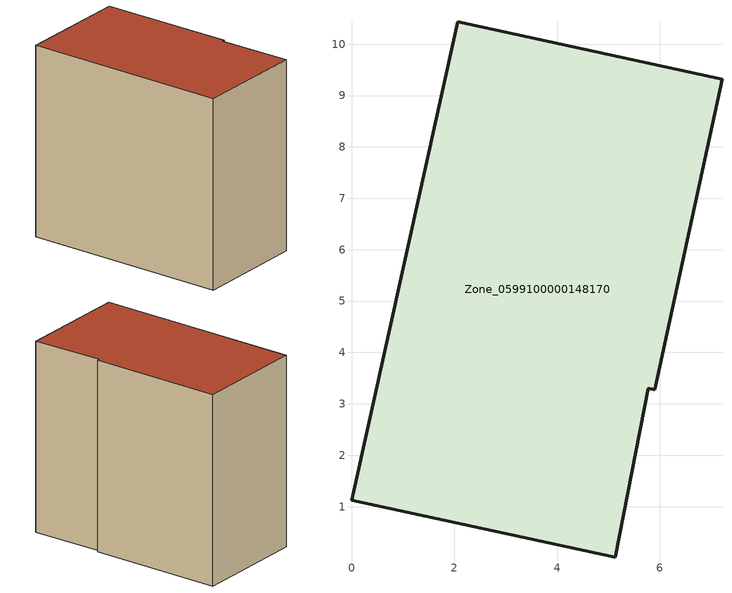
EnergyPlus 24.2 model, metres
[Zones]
Zone_0599100000148170
 floor ground (C_G): 5.9,3.28 5.78,3.31 5.13,0.01 0,1.12 2.07,10.44 7.21,9.32 z0
 wall outside (C_F): 7.21,9.32 2.07,10.44 0,1.12 5.13,0.01 5.78,3.31 5.9,3.28 7.21,9.32 z0:8.98
 roof outside (C_R): 5.78,3.31 5.9,3.28 7.21,9.32 2.07,10.44 0,1.12 5.13,0.01 z8.98
[BUILDING]
Pand.0599100000148170: North Axis=0; Terrain=City; Loads Convergence Tolerance Value=0.04; Temperature Convergence Tolerance Value=0.4; Solar Distribution=FullExterior; Maximum Number of Warmup Days=25; Minimum Number of Warmup Days=1
[Site:Location]
Rotterdam.The.Hague.AP_ZH_NLD Design_Conditions: Latitude=51.96; Longitude=4.45; Time Zone=1; Elevation=-4.5
[SITE:GROUNDTEMPERATURE:BUILDINGSURFACE]
18, 18, 18, 18, 18, 18, 18, 18, 18, 18, 18, 18
[MATERIAL] Thermal Absorptance=0.9; Solar Absorptance=0.7; Visible Absorptance=0.7
Name | Roughness | Thickness | Conductivity | Density | Specific Heat
G.TC.1975-1991 | MediumSmooth | 0.15 | 0.288461 | 540 | 1210
F.TC.1975-1991 | Rough | 0.3 | 0.230769 | 1920 | 840
R.TC.1975-1991 | MediumRough | 0.2 | 0.153846 | 1500 | 1000
[CONSTRUCTION]
C_G: G.TC.1975-1991
C_F: F.TC.1975-1991
C_R: R.TC.1975-1991
[ZONE]
Zone_0599100000148170: Type=1; Multiplier=1; Ceiling Height=Autocalculate; Volume=Autocalculate; Floor Area=autocalculate; Part of Total Floor Area=Yes
[ZONEINFILTRATION:DESIGNFLOWRATE]
Infil_Zone_0599100000148170: Zone or ZoneList or Space or SpaceList=Zone_0599100000148170; Schedule=AlwaysOn; Design Flow Rate Calculation Method=Flow/Area; Flow Rate per Floor Area=0.003; Constant Term Coefficient=1; Temperature Term Coefficient=0; Velocity Term Coefficient=0; Velocity Squared Term Coefficient=0
[HVACTEMPLATE:ZONE:IDEALLOADSAIRSYSTEM]
Zone_0599100000148170: Maximum Heating Supply Air Temperature=50; Minimum Cooling Supply Air Temperature=13; Maximum Heating Supply Air Humidity Ratio=0.0156; Minimum Cooling Supply Air Humidity Ratio=0.0077; Heating Limit=NoLimit; Cooling Limit=NoLimit; Dehumidification Control Type=ConstantSensibleHeatRatio; Cooling Sensible Heat Ratio=0.7; Dehumidification Setpoint=60; Humidification Control Type=None; Humidification Setpoint=30; Outdoor Air Method=None; Outdoor Air Flow Rate per Person=0.00944; Outdoor Air Flow Rate per Zone Floor Area=0; Outdoor Air Flow Rate per Zone=0; Demand Controlled Ventilation Type=None; Outdoor Air Economizer Type=NoEconomizer; Heat Recovery Type=None; Sensible Heat Recovery Effectiveness=0.7; Latent Heat Recovery Effectiveness=0.65
[ZONECONTROL:THERMOSTAT]
ThermostatControl_Zone_0599100000148170: Zone or ZoneList=Zone_0599100000148170; Control Type Schedule=DualSetpointControlType; Control 1=Thermostat_Zone_0599100000148170; Temperature Difference Between Cutout And Setpoint=0
[THERMOSTATSETPOINT:DUALSETPOINT]
Thermostat_Zone_0599100000148170: Heating Setpoint Temperature Schedule=HeatingSetpoint_Zone_0599100000148170; Cooling Setpoint Temperature Schedule=CoolingSetpoint_Zone_0599100000148170
[SCHEDULE:COMPACT]
HeatingSetpoint_Zone_0599100000148170: Through: 12/31, For: AllDays, Until: 24:00, 21
CoolingSetpoint_Zone_0599100000148170: Through: 12/31, For: AllDays, Until: 24:00, 24
DualSetpointControlType: Through: 12/31, For: AllDays, Until: 24:00, 4
AlwaysOn: Through: 12/31, For: AllDays, Until: 24:00, 1
